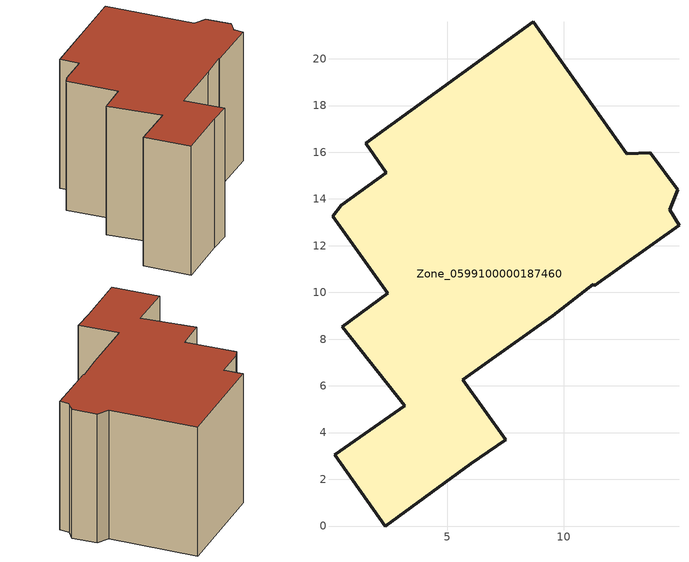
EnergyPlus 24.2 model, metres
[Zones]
Zone_0599100000187460
 floor ground (C_G): 2.46,9.97 0.1,13.26 0.47,13.73 2.41,15.13 1.53,16.38 8.69,21.58 12.69,15.94 13.69,15.98 14.87,14.39 14.53,13.54 14.93,12.88 11.3,10.29 11.25,10.36 9.52,9.01 5.67,6.26 7.52,3.7 6.01,2.67 2.36,0 0.2,3.05 3.19,5.15 0.51,8.53 z0
 wall outside (C_F): 14.87,14.39 13.69,15.98 12.69,15.94 8.69,21.58 1.53,16.38 2.41,15.13 0.47,13.73 0.1,13.26 2.46,9.97 0.51,8.53 3.19,5.15 0.2,3.05 2.36,0 6.01,2.67 7.52,3.7 5.67,6.26 9.52,9.01 11.25,10.36 11.3,10.29 14.93,12.88 14.53,13.54 14.87,14.39 z0:10.45
 roof outside (C_R): 0.1,13.26 2.46,9.97 0.51,8.53 3.19,5.15 0.2,3.05 2.36,0 6.01,2.67 7.52,3.7 5.67,6.26 9.52,9.01 11.25,10.36 11.3,10.29 14.93,12.88 14.53,13.54 14.87,14.39 13.69,15.98 12.69,15.94 8.69,21.58 1.53,16.38 2.41,15.13 0.47,13.73 z10.45
[BUILDING]
Pand.0599100000187460: North Axis=0; Terrain=City; Loads Convergence Tolerance Value=0.04; Temperature Convergence Tolerance Value=0.4; Solar Distribution=FullExterior; Maximum Number of Warmup Days=25; Minimum Number of Warmup Days=1
[Site:Location]
Rotterdam.The.Hague.AP_ZH_NLD Design_Conditions: Latitude=51.96; Longitude=4.45; Time Zone=1; Elevation=-4.5
[SITE:GROUNDTEMPERATURE:BUILDINGSURFACE]
18, 18, 18, 18, 18, 18, 18, 18, 18, 18, 18, 18
[MATERIAL] Thermal Absorptance=0.9; Solar Absorptance=0.7; Visible Absorptance=0.7
Name | Roughness | Thickness | Conductivity | Density | Specific Heat
G.D.1965 | MediumSmooth | 0.15 | 1 | 540 | 1210
F.D.1965 | Rough | 0.3 | 0.857143 | 1920 | 840
R.D.1965 | MediumRough | 0.2 | 0.08 | 1500 | 1000
[CONSTRUCTION]
C_G: G.D.1965
C_F: F.D.1965
C_R: R.D.1965
[ZONE]
Zone_0599100000187460: Type=1; Multiplier=1; Ceiling Height=Autocalculate; Volume=Autocalculate; Floor Area=autocalculate; Part of Total Floor Area=Yes
[ZONEINFILTRATION:DESIGNFLOWRATE]
Infil_Zone_0599100000187460: Zone or ZoneList or Space or SpaceList=Zone_0599100000187460; Schedule=AlwaysOn; Design Flow Rate Calculation Method=Flow/Area; Flow Rate per Floor Area=0.0042; Constant Term Coefficient=1; Temperature Term Coefficient=0; Velocity Term Coefficient=0; Velocity Squared Term Coefficient=0
[HVACTEMPLATE:ZONE:IDEALLOADSAIRSYSTEM]
Zone_0599100000187460: Maximum Heating Supply Air Temperature=50; Minimum Cooling Supply Air Temperature=13; Maximum Heating Supply Air Humidity Ratio=0.0156; Minimum Cooling Supply Air Humidity Ratio=0.0077; Heating Limit=NoLimit; Cooling Limit=NoLimit; Dehumidification Control Type=ConstantSensibleHeatRatio; Cooling Sensible Heat Ratio=0.7; Dehumidification Setpoint=60; Humidification Control Type=None; Humidification Setpoint=30; Outdoor Air Method=None; Outdoor Air Flow Rate per Person=0.00944; Outdoor Air Flow Rate per Zone Floor Area=0; Outdoor Air Flow Rate per Zone=0; Demand Controlled Ventilation Type=None; Outdoor Air Economizer Type=NoEconomizer; Heat Recovery Type=None; Sensible Heat Recovery Effectiveness=0.7; Latent Heat Recovery Effectiveness=0.65
[ZONECONTROL:THERMOSTAT]
ThermostatControl_Zone_0599100000187460: Zone or ZoneList=Zone_0599100000187460; Control Type Schedule=DualSetpointControlType; Control 1=Thermostat_Zone_0599100000187460; Temperature Difference Between Cutout And Setpoint=0
[THERMOSTATSETPOINT:DUALSETPOINT]
Thermostat_Zone_0599100000187460: Heating Setpoint Temperature Schedule=HeatingSetpoint_Zone_0599100000187460; Cooling Setpoint Temperature Schedule=CoolingSetpoint_Zone_0599100000187460
[SCHEDULE:COMPACT]
HeatingSetpoint_Zone_0599100000187460: Through: 12/31, For: AllDays, Until: 24:00, 21
CoolingSetpoint_Zone_0599100000187460: Through: 12/31, For: AllDays, Until: 24:00, 24
DualSetpointControlType: Through: 12/31, For: AllDays, Until: 24:00, 4
AlwaysOn: Through: 12/31, For: AllDays, Until: 24:00, 1
